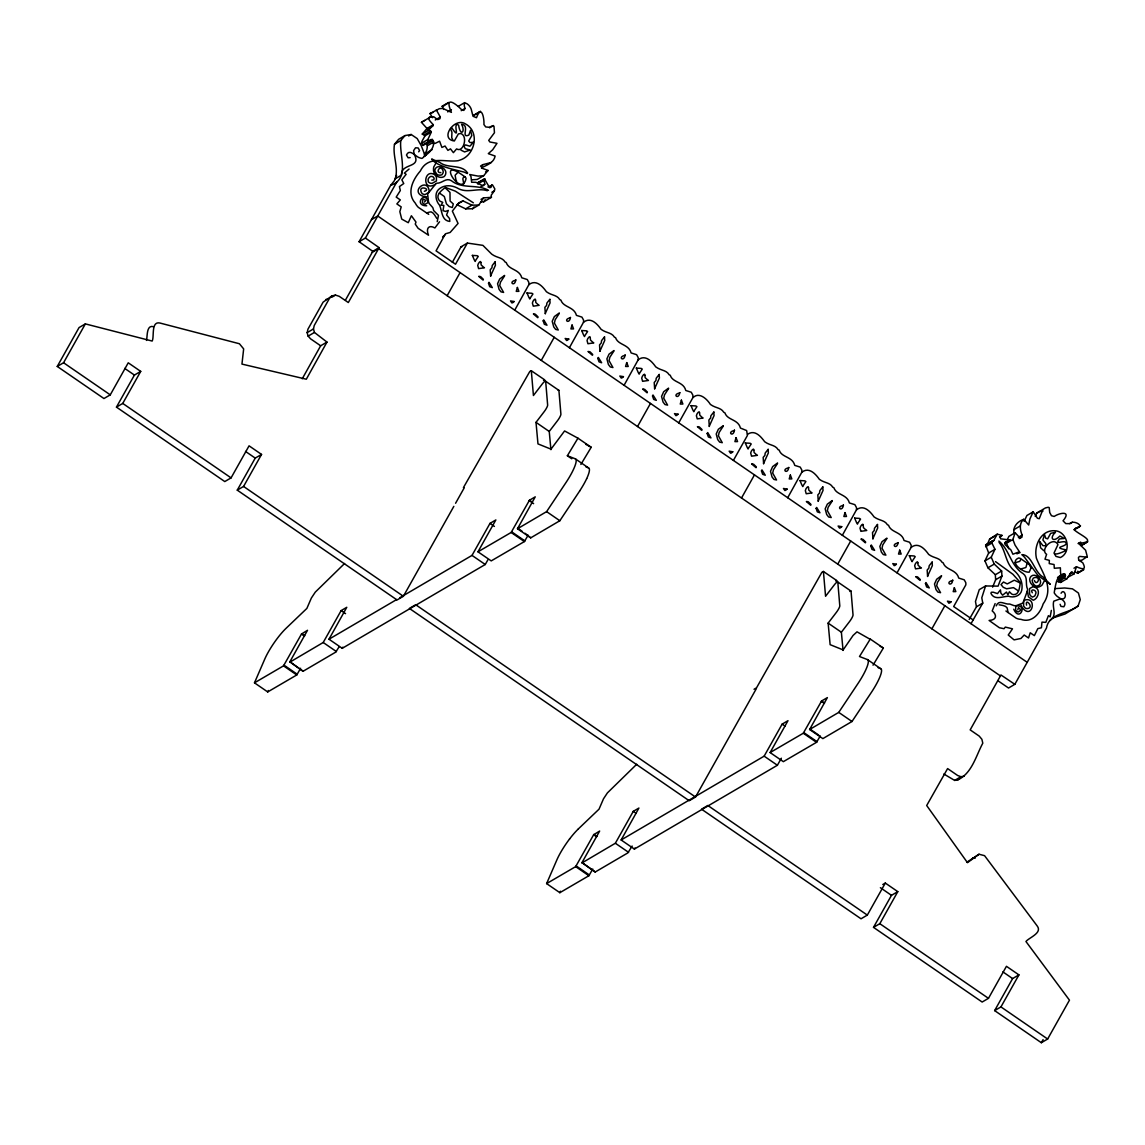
<?xml version="1.0" encoding="UTF-8"?>
<svg xmlns="http://www.w3.org/2000/svg" width="1145" height="1145" viewBox="0 0 1145 1145"><rect width="100%" height="100%" fill="white"/><g stroke="black" fill="none" stroke-linecap="round" stroke-linejoin="round"><path stroke-width="1.5" d="M733.401 460.419L747.399 435.501L746.669 430.563L740.429 428.058C738.267 419.099 727.318 420.387 724.928 412.858A12.667 11.35 59.7 0 0 723.797 412.314C721.379 408.135 716.927 408.135 712.72 405.874A66.639 59.683 59.7 0 1 710.387 404.414C706.78 398.718 698.793 391.347 692.725 397.93L678.742 422.848M481.687 167.671C486.969 165.095 494.025 162.604 495.112 156.049L488.3 153.645L492.693 149.752L496.987 143.311L489.903 141.994L488.729 140.406L494.454 132.748L494.01 126.451L493.338 125.606L489.087 127.267L485.738 126.952L483.92 124.562C484.407 118.622 481.587 103.823 476.492 117.72L473.014 116.26L471.196 109.118C469.321 103.723 461.821 99.415 464.999 108.46L463.825 110.392L461.907 110.02C455.066 102.85 444.088 95.479 451.402 112.367L442.643 108.374L439.308 108.703L429.99 113.584L432.61 117.72M992.629 587.127L995.635 579.742L995.334 574.718L987.92 567.777L984.958 560.893L988.665 553.006L985.63 544.977L993.76 540.54L997.238 534.171L1001.99 535.373L1000.172 537.348L1000.587 538.808L1010.033 539.996L1005.21 543.245M969.2 619.459L976.456 606.778L975.468 601.497L979.261 589.646L985.573 585.954L998.068 586.14L1001.932 576.064L1001.646 571.04L994.232 564.084L991.255 557.2L994.962 549.314L991.913 543.031L991.928 541.299L993.76 540.54M1075.456 572.028L1077.602 573.244L1077.817 571.198M339.221 646.667L335.714 652.135L303.096 671.256L289.857 661.824L307.518 630.294L301.521 633.986L283.516 665.86L254.476 682.835L267.715 691.938L296.77 674.963L300.62 668.265M303.096 671.256L291.331 662.841M632.14 846.04L627.861 852.896L595.228 872.003L582.003 862.586L599.651 831.055L593.654 834.734L575.663 866.622L546.609 883.596L559.862 892.685L588.902 875.725L592.766 869.012M595.228 872.003L582.003 862.586M485.179 199.717L483.705 201.821L480.929 201.863M483.705 201.821L491.405 197.341L491.205 195.194L494.382 190.814L494.826 188.925L492.608 185.089L487.956 186.95M410.168 157.638L408.121 157.781L406.475 155.033C409.323 148.578 414.934 155.605 418.512 157.38A22.886 20.495 59.7 0 0 421.789 158.396L422.133 158.325A34.736 31.115 59.7 0 0 423.421 157.294L425.096 155.72L421.331 145.873L417.209 138.574L411.169 134.495L404.986 135.582L398.675 139.275L394.495 144.213C392.363 155.834 398.846 167.242 395.225 178.777A61.358 54.946 59.7 0 1 394.266 180.853L390.674 185.347L359.086 241.724L372.812 251.356L379.124 247.663L365.398 238.045L359.086 241.724M404.986 135.582L400.807 140.52C398.947 154.976 410.411 178.777 390.674 185.347M1027.108 563.168L1025.906 567.505L1021.741 568.736A21.211 18.993 59.7 0 1 1020.553 568.65L1020.553 568.65M453.019 140.277L451.731 137.743L451.931 132.262L450.529 128.741L451.917 128.04C460.82 140.935 452.948 124.633 457.428 124.49L458.63 125.177C460.133 136.684 465.815 132.376 461.607 124.29C470.523 125.191 460.19 138.645 468.82 135.11L470.595 130.301M146.488 340.423C147.533 336.959 146.174 324.436 153.544 326.697M1079.234 560.535L1080.98 560.263M1080.894 560.878L1087.292 556.57L1085.603 550.215L1078.504 543.303C1098.384 541.971 1080.35 535.445 1074.582 530.106L1075.627 528.088C1084.415 527.001 1077.545 521.819 1072.35 522.234L1069.33 523.637L1065.766 523.594L1063.032 520.803C1071.877 510.355 1059.468 512.803 1054.187 516.452L1051.453 515.708L1049.722 512.531L1049.178 507.578L1048.19 507.278L1045.414 507.922L1036.583 513.318L1035.252 516.51M443.659 109.419L442.313 106.156L448.625 102.463M1051.353 610.399L1050.165 616.883L1048.405 615.667L1045.829 622.365L1041.964 622.121L1041.42 627.761L1037.828 628.619L1034.35 635.618L1030.228 632.784L1028.525 637.994L1024.188 635.017L1020.925 638.481L1014.069 639.883L1008.244 635.003L1012.495 628.82L1005.324 627.102L1004.022 628.705L999.385 627.746L989.108 620.461C996.966 620.032 997.037 614.793 992.2 610.929L995.119 603.587M473.486 142.209L469.894 146.216L465.557 144.9L463.954 146.088L465.256 148.678L470.166 150.095M1007.242 539.925L1008.859 536.39L1015.171 532.697L1020.066 538.107L1021.741 537.091L1022.141 535.058C1020.023 529.978 1018.935 523.265 1023.73 519.315L1028.697 525.011L1029.913 518.928L1033.219 511.801L1037.427 518.256L1039.245 518.714L1042.895 509.639M1009.003 541.027L1005.496 542.014L1004.952 544.519L1010.949 549.972L1012.91 554.223L1017.905 552.305L1020.038 552.692L1015.043 545.106L1012.881 539.495L1015.171 532.697M452.332 262.348L461.077 246.762L467.389 243.069L482.904 245.359L491.72 254.147A66.639 59.683 59.7 0 0 494.053 255.607C498.261 257.868 502.712 257.868 505.131 262.048A12.667 11.35 59.7 0 1 506.262 262.591C508.695 270.063 519.529 268.989 521.776 277.791L527.272 279.537L528.804 282.328A6.927 6.197 59.7 0 1 528.847 284.69L514.749 310.152M528.847 284.69C535.903 279.079 542.487 286.15 546.394 291.717A66.639 59.683 59.7 0 0 548.713 293.177C552.92 295.439 557.386 295.439 559.805 299.618A12.667 11.35 59.7 0 1 560.921 300.162C563.354 307.619 574.189 306.545 576.436 315.362L581.932 317.108L583.463 319.899A6.927 6.197 59.7 0 1 583.506 322.246L569.408 347.722M583.506 322.246C590.562 316.635 597.146 323.706 601.053 329.288A66.639 59.683 59.7 0 0 603.386 330.748C607.594 333.009 612.045 333.009 614.464 337.188A12.667 11.35 59.7 0 1 615.595 337.732C618.028 345.189 628.863 344.115 631.095 352.932L636.606 354.678L638.137 357.455A6.927 6.197 59.7 0 1 638.18 359.816L624.082 385.292M747.571 434.327C754.698 429.289 760.767 436.374 764.674 441.727A66.639 59.683 59.7 0 0 767.007 443.187C771.215 445.448 775.666 445.448 778.099 449.627A12.667 11.35 59.7 0 1 779.215 450.171C781.62 457.699 792.555 456.411 794.73 465.371L800.226 467.117L801.758 469.908A6.927 6.197 59.7 0 1 801.801 472.255L787.703 497.731M801.801 472.255C808.857 466.645 815.44 473.715 819.348 479.297A66.639 59.683 59.7 0 0 821.666 480.757C825.874 483.004 830.34 483.004 832.759 487.197A12.667 11.35 59.7 0 1 833.889 487.727C836.308 495.198 847.143 494.125 849.39 502.941L854.886 504.673L856.417 507.464A6.927 6.197 59.7 0 1 856.46 509.826L842.362 535.288M856.46 509.826C863.53 504.215 870.1 511.285 874.007 516.853A66.639 59.683 59.7 0 0 876.34 518.313C880.548 520.574 884.999 520.574 887.418 524.753A12.667 11.35 59.7 0 1 888.549 525.297C890.982 532.769 901.816 531.695 904.049 540.497L909.559 542.243L911.091 545.034A6.927 6.197 59.7 0 1 911.134 547.396L897.036 572.858M423.693 156.407C429.547 153.444 436.546 145.601 432.18 139.404L423.192 145.372L421.517 143.268L421.918 141.407L425.024 135.768L431.336 132.076L430.677 131.131L428.573 130.373L422.262 134.065L425.024 135.768M429.489 141.679L427.815 139.575L431.336 132.076M331.935 295.911L329.402 298.473L314.245 325.481L313.472 328.958L314.446 332.436L326.969 342.083L320.657 345.776L310.581 338.834L308.134 336.129L307.161 332.637L307.948 329.173L323.105 302.151L331.935 295.911L335.499 295.095L339.249 296.326L348.309 302.538L379.124 247.663M1020.696 559.204L1020.524 559.934A3.721 3.335 59.7 0 1 1019.494 561.451L1015.028 562.753M1044.283 580.987L1042.222 584.823A8.029 7.185 59.7 0 1 1040.562 586.183C1035.939 589.403 1029.613 584.465 1029.698 579.456A6.054 5.424 59.7 0 1 1031.187 576.236C1035.409 572.5 1042.551 579.642 1040.089 584.107A6.999 6.269 59.7 0 1 1038.114 585.825L1035.91 586.111L1034.45 585.066A8.23 7.371 59.7 0 1 1032.604 582.333L1032.146 580.4L1033.219 578.282A4.795 4.294 59.7 0 1 1035.552 577.452C1041.635 577.338 1036.411 586.583 1034.379 580.486M436.302 109.891L440.31 117.048L439.923 118.751L437.676 119.581L433.726 116.776C424.738 116.203 429.747 120.84 433.311 124.748L428.573 130.373M422.262 134.065L426.999 128.44L421.432 122.329L424.638 120.454M484.435 178.82L478.123 182.499L477.751 183.987L484.063 180.295L484.435 178.82L489.588 187.651L490.947 187.422L491.749 184.746M1060.113 604.274L1060.9 606.378L1063.848 606.778C1067.913 601.211 1059.798 598.735 1056.606 595.887A22.886 20.495 59.7 0 1 1054.345 593.096L1054.244 592.709A34.736 31.115 59.7 0 1 1054.502 590.977C1055.747 584.465 1056.849 573.158 1065.108 574.346L1064.464 578.025L1058.152 581.717L1060.613 582.447L1066.911 578.755L1071.434 571.956L1074.024 573.931L1067.984 577.166M985.573 585.954L981.78 597.804L982.768 603.1L971.003 623.696M1014.155 533.584C1012.395 526.829 1017.719 521.318 1023.73 519.315M710.515 418.197L708.869 420.043L709.313 426.498M999.07 542.386C1005.782 550.373 1005.339 562.309 1013.21 569.795C1019.408 574.761 1023.415 582.218 1021.683 590.348C1020.596 595.858 1013.54 598.205 1008.688 596.244C1002.619 596.244 994.504 600.81 990.883 593.267L991.341 592.266L993.23 592.208L997.524 593.597L1000.458 589.861L1000.844 593.01L1002.605 595.2L1006.455 592.051L1007.929 594.742L1009.418 591.779L1011.636 593.983A5.897 5.281 59.7 0 0 1013.554 594.627C1019.279 594.77 1019.322 587.6 1020.252 583.492A15.028 13.468 59.7 0 0 1020.252 582.447L1012.924 574.289L995.492 561.608M997.767 680.617L1008.53 688.016L1014.828 684.324L1046.501 628.004C1048.748 613.119 1068.6 613.777 1078.118 605.977L1080.265 599.636L1078.418 593.024L1072.436 588.831L1064.693 587.986L1055.046 588.616M396.599 175.314L395.225 178.777L401.523 175.085C400.836 162.69 421.532 168.616 414.461 154.761M1065.594 575.677L1059.282 579.356L1058.152 581.717M490.661 276.231L490.217 269.791L491.849 267.93A7.729 6.927 59.7 0 0 492.064 266.942L492.107 266.341A2.404 2.147 59.7 0 1 492.436 265.239L495.27 261.632M545.321 313.802L544.877 307.347L546.523 305.5A7.729 6.927 59.7 0 0 546.723 304.513L546.766 303.912A2.404 2.147 59.7 0 1 547.095 302.795L549.943 299.203M579.642 491.033L559.848 520.732L530.722 537.849L517.483 528.761L535.245 496.844L529.462 500.236L511.142 532.468L477.966 551.804L491.219 560.893L524.396 541.556L528.146 535.187M599.98 351.372L599.536 344.917L601.182 343.056A7.729 6.927 59.7 0 0 601.383 342.069L601.426 341.482A2.404 2.147 59.7 0 1 601.755 340.366L604.603 336.759M530.722 537.849L525.04 533.269M654.654 388.928L654.21 382.487L655.842 380.627A7.729 6.927 59.7 0 0 656.056 379.639L656.099 379.038A2.404 2.147 59.7 0 1 656.428 377.936L659.277 374.329M710.515 418.197A7.729 6.927 59.7 0 0 710.716 417.209L710.759 416.608A2.404 2.147 59.7 0 1 711.088 415.492L713.936 411.899M763.615 463.811L763.171 457.356L764.803 455.51A7.729 6.927 59.7 0 0 765.017 454.508L765.06 453.921A2.404 2.147 59.7 0 1 765.39 452.805L768.223 449.212M818.274 501.367L817.831 494.926L819.476 493.066A7.729 6.927 59.7 0 0 819.677 492.078L819.72 491.491A2.404 2.147 59.7 0 1 820.049 490.375L822.897 486.768M872.948 538.937L872.504 532.497L874.136 530.636A7.729 6.927 59.7 0 0 874.351 529.648L874.379 529.047A2.404 2.147 59.7 0 1 874.708 527.931L877.557 524.338M754.04 689.261L756.559 687.773L821.766 572.514A25.891 5.339 -55.5 0 1 822.425 571.87L823.412 571.427L825.559 596.273L834.29 584.895A5.725 1.174 -55.5 0 1 837.811 582.132L839.8 605.92A6.154 1.274 -55.5 0 1 836.308 612.461L828.136 623.123L830.125 644.664L843.149 649.916L853.082 635.446L857.018 631.84L870.128 639.282L859.494 656.514L867.423 659.563L880.677 668.666A26.721 5.51 -55.5 0 1 881.564 670.97A26.907 5.539 -55.5 0 1 878.787 679.472A26.707 5.496 -55.5 0 1 871.774 691.795L851.994 721.493L822.869 738.611L809.615 729.508L827.377 697.606L821.595 700.983L803.289 733.229L770.113 752.566L783.352 761.654L816.528 742.318L820.278 735.949M927.607 576.507L927.164 570.053L928.795 568.206A7.729 6.927 59.7 0 0 929.01 567.204L929.053 566.618A2.404 2.147 59.7 0 1 929.382 565.501L932.23 561.909M432.18 139.404L425.883 143.096C428.645 145.773 426.813 151.956 424.337 154.332M987.448 544.233L989.595 539.138L997.238 534.171M1024.131 521.39L1026.908 515.493L1033.219 511.801M254.476 682.835L264.982 658.59A26.707 5.496 -55.5 0 1 269.132 650.618A26.907 5.539 -55.5 0 1 277.433 638.223A26.721 5.51 -55.5 0 1 286.064 628.319L306.874 608.41L311.368 598.033L315.29 592.122L344.588 563.497M267.715 691.938L268.345 690.478M546.609 883.596L557.114 859.337A26.707 5.496 -55.5 0 1 561.279 851.365A26.907 5.539 -55.5 0 1 569.58 838.97M559.862 892.685L560.492 891.225M423.192 145.372L424.595 143.211M996.236 605.862C998.812 599.193 1004.537 604.403 1008.96 604.059A2.19 1.961 59.7 0 1 1010.119 604.174L1014.198 605.676A15.944 14.284 59.7 0 0 1016.259 605.633L1022.929 603.072L1027.308 591.106A6.469 5.797 59.7 0 0 1027.566 589.16C1024.975 584.05 1028.41 577.495 1023.086 573.588C1010.777 566.074 1009.561 549.815 998.884 541.055M302.251 378.766L320.657 345.776M487.827 559.934L485.251 564.499L342.24 648.313L328.987 639.211L346.778 607.294L341.124 610.6L323.205 642.502L289.857 662.153M342.24 648.313L342.856 647.183M781.362 758.219L777.398 765.261L634.373 849.075L621.134 839.972L638.924 808.041L633.271 811.361L615.352 843.25L581.989 862.915M634.373 849.075L634.988 847.944M1074.024 573.931L1076.486 566.746C1082.054 569.194 1086.977 570.668 1082.769 562.782L1078.733 560.12L1078.418 557.529L1079.62 556.384L1087.192 557.186M365.398 238.045L396.971 181.654M453.835 506.362L403.383 596.273L397.072 599.966L237.258 490.146L243.57 486.453L261.547 454.422L249.066 445.834L231.075 477.88L224.778 481.558L116.446 407.119L122.744 403.426L140.72 371.395L128.24 362.808L110.264 394.853L103.952 398.532L57.25 366.443L79.062 327.57L85.36 323.892L152.156 341.053C154.46 337.102 150.839 321.072 159.842 323.005L239.405 343.743L243.656 348.896L241.953 364.096L306.316 379.21L326.969 342.083M57.25 366.443L63.562 362.75L85.36 323.892M116.446 407.119L134.423 375.073L140.72 371.395M237.258 490.146L255.235 458.1L261.547 454.422M372.812 251.356L345.489 300.047M467.389 243.069L455.524 264.223L436.059 250.855L445.419 233.823L450.142 232.464L458.057 223.447L452.361 211.124L458.816 202.822L463.009 200.89L471.926 205.17L478.825 205.055L483.562 197.885L491.405 197.341M447.137 295.696L460.09 272.596M455.581 503.256L464.269 487.756M541.284 360.389L554.237 337.288M637.522 426.527L650.475 403.426M741.516 497.989L754.469 474.889M695.516 797.034L415.692 604.732L409.38 608.424L689.204 800.727L695.516 797.034L756.416 688.517M837.754 564.127L850.706 541.027M931.887 628.82L944.854 605.719M867.323 915.098L707.825 805.493L701.527 809.186L861.026 918.791L867.323 915.098L885.314 883.067L897.794 891.64L879.818 923.686L873.506 927.364L982.152 1002.032L988.464 998.34L1006.441 966.308L1018.921 974.882L1000.945 1006.913L994.633 1010.606L1041.349 1042.709L1047.646 1039.016L1069.459 1000.157L1025.949 941.505C1028.883 937.683 1042.78 932.975 1037.141 925.89L984.571 855.673L979.018 854.242L966.738 862.285M873.506 927.364L891.483 895.333L897.794 891.64M994.633 1010.606L1012.609 978.574L1018.921 974.882M1041.349 1042.709L1043.095 1039.603M477.966 551.804L495.857 519.93L490.003 523.38L472.012 555.397L399.734 597.762M770.113 752.566L787.989 720.677L782.135 724.141L764.144 756.158L621.134 839.972M437.204 221.701L438.478 215.417L433.669 210.565L433.025 208.29A2.19 1.961 59.7 0 0 432.409 207.173L429.389 203.796A15.944 14.284 59.7 0 1 428.502 201.749L427.629 193.992L435.386 184.331A6.469 5.797 59.7 0 1 436.832 183.214C442.185 183.458 446.035 177.217 451.431 180.753C462.265 189.397 477.136 183.801 488.514 190.328M491.277 162.49L483.061 164.608L481.601 165.91L481.515 168.029L488.071 170.476L483.576 175.772L477.265 179.45L471.769 179.794M517.483 528.761L546.609 511.629L566.389 481.945A26.721 5.51 -55.5 0 0 573.43 469.55A26.907 5.539 -55.5 0 0 576.178 461.12A26.721 5.51 -55.5 0 0 575.291 458.816L567.362 455.753L577.953 438.192L564.585 430.949L551.003 449.155L537.978 443.902L536.003 422.362L544.161 411.699A6.154 1.274 -55.5 0 0 547.653 405.173L545.678 381.371A5.725 1.174 -55.5 0 0 542.143 384.133L533.427 395.512L531.309 370.737L530.292 371.123A25.891 5.339 -55.5 0 0 529.634 371.767L463.424 487.613M809.615 729.508L838.741 712.39L858.535 682.692A26.721 5.51 -55.5 0 0 865.577 670.312A26.907 5.539 -55.5 0 0 868.325 661.867A26.721 5.51 -55.5 0 0 867.423 659.577M580.887 464.426L591.206 447.28L577.953 438.192M873.034 665.188L883.339 648.041L870.1 638.939M504.544 275.931L500.494 282.171L499.721 285.52L503.6 292.419L500.995 291.846L499.077 289.356L497.56 283.717L499.707 279.008L504.587 275.43M559.218 313.501L555.168 319.741L554.395 323.09L558.259 329.989L555.668 329.416L553.736 326.912L552.219 321.287L554.366 316.578L559.261 313M613.877 351.071L609.827 357.297L609.054 360.661L612.933 367.545L610.328 366.972L608.396 364.482L606.893 358.843L609.04 354.148L613.92 350.556M668.551 388.627L664.501 394.868L663.728 398.231L667.592 405.115L664.987 404.543L663.069 402.052L661.552 396.413L663.699 391.704L668.58 388.126M723.211 426.198L719.16 432.438L718.387 435.787L722.266 442.686L719.661 442.113L717.729 439.608L716.212 433.984L718.359 429.275L723.254 425.697M777.498 463.51L773.447 469.736L772.689 473.1L776.553 479.984L773.948 479.426L772.031 476.921L770.513 471.296L772.66 466.587L777.541 462.995M832.172 501.081L828.121 507.307L827.348 510.67L831.213 517.554L828.622 516.982L826.69 514.491L825.173 508.852L827.32 504.158L832.215 500.565M886.831 538.637L882.781 544.877L882.008 548.226L885.886 555.125L883.282 554.552L881.349 552.062L879.847 546.423L881.993 541.714L886.874 538.136M941.505 576.207L937.454 582.447L936.682 585.796L940.546 592.681L937.941 592.122L936.023 589.618L934.506 583.993L936.653 579.284L941.534 575.692M1050.151 584.265L1037.943 575.391L1024.503 557.214A85.646 76.701 59.7 0 0 1021.87 554.624C1032.246 554.695 1034.135 572.357 1043.138 577.023A334.712 299.761 59.7 0 0 1049.493 583.535L1050.165 584.208M1049.808 620.576C1057.865 615.352 1051.797 608.095 1053.729 601.197L1060.528 598.735M550.917 449.684L549.242 431.465L557.415 420.802A6.154 1.274 -55.5 0 0 560.907 414.261L558.917 390.459A5.725 1.174 -55.5 0 0 558.145 390.416M843.063 650.446L841.375 632.226L849.547 621.563A6.154 1.274 -55.5 0 0 853.039 615.022L851.05 591.221A5.725 1.174 -55.5 0 0 849.833 591.478M439.537 221.786L434.885 227.955C428.874 224.391 425.611 228.313 428.531 235.226L418.082 228.27L415.249 224.091L415.978 222.101L411.384 215.747L408.278 222.702L401.738 219.096L399.834 211.668L401.194 206.901L396.857 203.924L400.321 199.917L396.199 197.097L400.335 190.528L399.419 186.592L403.756 183.543L401.852 179.822L406.131 174.298L404.371 173.081L409.08 169.045M484.063 180.295L484.807 184.202L483.018 185.848L475.948 182.327L471.64 182.255L470.967 176.459L469.722 174.512L478.08 176.101L483.576 175.772M458.401 106.285L464.698 102.592M456.712 204.583L465.629 208.862L472.513 208.748L474.016 206.973M444.804 235.069L442.6 236.915M436.045 163.005L433.855 166.755A8.029 7.185 59.7 0 0 433.497 169.016C432.781 174.269 438.993 179.178 443.759 176.802A6.054 5.424 59.7 0 0 445.706 173.897C447.266 168.73 438.263 163.907 435.386 168.558A6.999 6.269 59.7 0 0 434.871 171.278L437.104 174.57A8.23 7.371 59.7 0 0 440.138 175.199L441.913 174.799L443.144 172.78A4.795 4.294 59.7 0 0 442.786 170.104C440.338 164.164 434.799 173.21 440.839 172.609M425.096 155.72L426.212 154.933M490.604 275.959L495.413 265.311L495.141 261.976M545.278 313.53L550.072 302.867L549.815 299.546M599.937 351.1L604.732 340.437L604.474 337.102M654.611 388.656L659.405 378.007L659.148 374.673M709.27 426.226L714.065 415.563L713.807 412.243M763.558 463.539L768.367 452.876L768.095 449.556M818.231 501.095L823.026 490.446L822.768 487.112M872.891 538.665L877.685 528.017L877.428 524.682M927.564 576.236L932.359 565.573L932.102 562.252M636.734 764.245L607.422 792.884L603.515 798.781L599.021 809.171L578.196 829.066M464.154 176.745L463.639 177.232A3.721 3.335 59.7 0 0 462.852 178.935L463.782 183.944M943.838 774.006L954.658 780.418L957.907 779.831L960.383 777.527M957.907 779.831C971.976 773.276 976.055 755.7 982.796 743.177L981.88 739.284L979.218 736.106L970.173 729.88L1000.959 674.977L1014.828 684.324M1060.613 582.447L1061.93 581.231M1044.526 534.629L1042.88 539.968L1045.872 543.689L1045.614 545.807L1042.938 545.65L1039.617 541.413M1087.75 541.671L1081.152 545.607L1087.449 541.914M429.99 113.584L432.996 112.382M543.531 380.212L544.519 379.754L544.662 381.228M835.678 580.973L836.666 580.515L836.809 581.989M979.018 854.242L967.468 862.672L926.691 805.522L947.602 768.581L957.678 775.509L960.97 776.725L964.219 776.138M1055.461 532.225C1048.992 538.293 1053.085 542.973 1059.884 536.06L1064.32 538.465L1059.44 538.909C1054.631 545.063 1061.343 541.041 1064.922 541.814L1066.009 542.701C1068.185 546.823 1051.182 546.909 1065.566 549.743L1065.895 550.444C1063.419 551.675 1058.653 554.123 1055.175 554.065M1036.583 513.318L1039.102 511.6L1042.866 511.257M458.1 172.151L455.109 175.257L455.968 179.937A21.211 18.993 59.7 0 0 456.569 181.082L456.612 181.182M638.18 359.816C645.236 354.206 651.82 361.276 655.713 366.844A66.639 59.683 59.7 0 0 658.046 368.304C662.254 370.565 666.705 370.565 669.138 374.744A12.667 11.35 59.7 0 1 670.254 375.288C672.659 382.816 683.594 381.543 685.769 390.488L691.265 392.234L692.797 395.025A6.927 6.197 59.7 0 1 692.839 397.387M911.134 547.396C918.19 541.785 924.774 548.841 928.667 554.423A66.639 59.683 59.7 0 0 931 555.883C935.207 558.145 939.673 558.145 942.092 562.324A12.667 11.35 59.7 0 1 943.208 562.868C945.641 570.324 956.476 569.251 958.723 578.068L964.219 579.814L965.75 582.605A6.927 6.197 59.7 0 1 965.793 584.952L953.671 606.549L973.121 619.917M328.987 639.211L396.657 599.565M442.242 106.557L448.554 102.864M421.432 122.329L430.949 116.761M447.638 111.881L451.416 109.677M435.272 119.996L440.31 117.048M394.495 144.213L400.807 140.52M408.636 135.969L411.169 134.495M426.999 128.44L433.311 124.748M426.699 129.643L433.01 125.95M461.22 110.679L464.999 108.46M424.38 134.824L430.677 131.131M421.517 143.268L427.815 139.575M428.387 140.992L430.906 139.518M480.514 111.265L473.815 115.273L480.127 111.595M426.928 144.084L433.225 140.391M427.615 145.601L433.912 141.908M425.711 153.387L432.023 149.709M489.559 127.825L493.338 125.606M371.409 219.668L377.707 215.99L1027.237 662.34M480.542 166.097L483.061 164.608M485.552 171.95L488.071 170.476M485.294 179.178L478.123 182.499M481.029 186.42L484.807 184.202M372.297 252.286L378.594 248.594L1000.429 675.922M457.971 203.839L463.009 200.89M491.863 192.288L494.382 190.814M481.043 199.359L483.562 197.885M465.629 208.862L471.926 205.17M472.513 208.748L478.825 205.055M331.721 297.299L335.499 295.095M307.161 332.637L313.472 328.958M308.134 336.129L314.446 332.436M989.595 539.138L995.907 535.459M985.63 544.977L992.958 540.64M999.471 536.848L1001.99 535.373M1013.912 529.663L1020.209 525.984M985.602 546.723L991.913 543.031M1004.981 542.959L1010.033 539.996M988.665 553.006L994.962 549.314M1012.881 539.495L1006.569 543.188L1008.731 548.798M1018.349 537.277L1022.141 535.058M1019.207 538.565L1021.741 537.091M984.958 560.893L991.255 557.2M987.92 567.777L994.232 564.084M1016.932 553.865L1019.465 552.391M1069.831 523.709L1072.35 522.234M995.334 574.718L1001.646 571.04M1074.21 529.462L1080.508 525.784M1074.096 529.792L1080.393 526.113M995.635 579.742L1001.932 576.064M1078.146 543.574L1080.665 542.086M976.456 606.778L982.768 603.1M1063.848 573.76L1057.551 577.438L1059.282 579.356M1073.967 568.221L1076.486 566.746M1058.81 578.039L1065.108 574.346M1069.96 573.659L1072.479 572.171M1077.788 572.915L1082.841 569.967M1077.602 573.244L1083.9 569.552M1078.118 605.977L1065.065 613.992L1052.269 618.171M954.658 780.418L960.97 776.725M882.781 884.541L885.314 883.067M469.751 150.195L464.584 151.927L460.905 150.109M435.443 184.259C421.718 192.689 423.636 167.728 434.785 174.77A10.749 9.632 59.7 0 1 436.431 177.046L436.431 180.982L432.166 183.3A6.026 5.396 59.7 0 1 429.933 183.043L428.23 181.883L428.115 179.321A6.111 5.467 59.7 0 1 429.232 177.504C430.906 174.899 435.372 177.031 433.855 179.894L431.822 180.151M473.2 142.323L470.037 142.595L468.691 141.007L471.812 135.539L470.566 130.644M325.638 299.604L328.014 299.045M426.555 212.87L428.173 212.526A26.421 23.659 59.7 0 0 429.031 212.168C432.653 210.279 435.214 216.119 436.789 218.437M418.684 151.813L419.585 150.596L418.211 147.977L415.535 147.777L413.603 150.639L414.232 154.518M424.451 202.05L425.94 200.418L423.507 199.259A1.775 1.589 59.7 0 0 422.748 199.817L422.476 202.307A3.521 3.149 59.7 0 0 423.149 203.509L425.038 204.354L427.715 202.808A2.347 2.104 59.7 0 0 428.23 202.021C424.867 189.698 413.202 205.814 426.713 205.799M442.313 106.156L443.73 105.984M972.72 857.934L975.34 858.049M426.67 196.783L426.427 196.783A14.756 13.225 59.7 0 1 423.636 196.425C409.252 192.031 427.5 176.33 429.289 191.458A3.235 2.905 59.7 0 1 428.559 192.56L424.952 194.65L422.591 193.934A4.637 4.151 59.7 0 1 421.331 192.346C417.81 184.488 431.937 189.211 424.337 191.287M461.077 246.762L461.965 246.805M1060.828 598.864C1068.757 600.395 1064.478 587.199 1061.057 593.253M999.055 604.832C1001.947 605.247 1007.743 605.719 1007.571 609.741A26.421 23.659 59.7 0 0 1007.672 610.757L1008.101 612.503M1066.911 578.755L1064.464 578.025M479.154 276.389L479.411 276.417A12.352 11.049 59.7 0 1 480.7 276.704L483.333 279.308A1.961 1.746 59.7 0 1 483.09 280.11L478.724 276.389M533.813 313.945L534.071 313.988A12.352 11.049 59.7 0 1 535.373 314.274L538.007 316.864A1.961 1.746 59.7 0 1 537.764 317.68L533.384 313.959M588.487 351.515L588.73 351.558A12.352 11.049 59.7 0 1 590.033 351.844L592.666 354.435A1.961 1.746 59.7 0 1 592.423 355.251L588.058 351.515M643.146 389.085L643.404 389.114A12.352 11.049 59.7 0 1 644.707 389.4L647.326 392.005A1.961 1.746 59.7 0 1 647.082 392.807L642.717 389.085M697.82 426.656L698.064 426.684A12.352 11.049 59.7 0 1 699.366 426.97L702 429.561A1.961 1.746 59.7 0 1 701.756 430.377L697.391 426.656M752.108 463.954L752.365 463.997A12.352 11.049 59.7 0 1 753.653 464.283L756.287 466.874A1.961 1.746 59.7 0 1 756.043 467.69L751.678 463.968M806.781 501.524L807.025 501.567A12.352 11.049 59.7 0 1 808.327 501.839L810.961 504.444A1.961 1.746 59.7 0 1 810.717 505.26L806.352 501.524M861.441 539.095L861.698 539.123A12.352 11.049 59.7 0 1 862.986 539.409L865.62 542.014A1.961 1.746 59.7 0 1 865.377 542.816L861.011 539.095M916.1 576.651L916.358 576.694A12.352 11.049 59.7 0 1 917.66 576.98L920.279 579.57A1.961 1.746 59.7 0 1 920.036 580.386L915.671 576.665M1055.189 532.396L1050.681 533.341L1047.632 538.851L1045.757 538.222L1044.555 534.958M1061.515 574.833L1061.029 574.633A12.91 11.564 59.7 0 1 1060.528 572.6L1060.384 567.82L1054.302 568.264L1054.058 564.528L1049.249 563.612L1049.35 560.392L1044.984 559.189L1046.602 554.323C1039.503 549.729 1053.228 535.688 1057.951 544.619L1054.001 553.064L1055.991 556.398L1060.313 557.558C1072.035 552.334 1067.784 531.266 1054.846 530.75C1041.807 529.82 1034.608 543.961 1035.967 555.439A78.475 70.274 59.7 0 0 1036.382 558.13C1042.064 572.858 1054.602 587.657 1043.167 603.902C1040.132 613.606 1031.802 623.352 1020.954 619.359A14.312 12.824 59.7 0 1 1016.216 618.214L1005.925 611.015M1043.71 550.616L1040.605 547.768L1039.717 541.871M487.369 190.743C478.152 187.651 468.105 193.319 458.887 188.868C452.49 185.075 444.389 184.13 438.478 189.569C434.327 193.691 435.873 201.048 439.465 205.084C442.299 210.866 441.397 220.599 449.785 221.429L449.599 218.638L446.564 214.988L448.296 210.408L445.562 211.424L443.015 210.651L443.859 205.442L441.025 205.17L442.757 202.379L439.995 201.162A5.897 5.281 59.7 0 1 438.621 199.531C435.844 194.722 441.412 190.614 444.675 187.966A15.028 13.468 59.7 0 1 445.534 187.494L455.381 191.158L473.372 202.822M585.954 466.917L588.53 467.904A26.721 5.51 -55.5 0 1 589.432 470.209A26.907 5.539 -55.5 0 1 586.655 478.71M878.1 667.664L880.677 668.666M428.731 214.373L418.34 207.345A14.312 12.824 59.7 0 1 415.32 203.166C406.403 193.305 412.572 179.794 420.301 171.063C428.273 155.033 444.847 162.518 458.057 160.715A78.475 70.274 59.7 0 0 460.433 159.928C475.132 154.976 480.113 131.732 465.514 123.932C454.579 116.661 439.079 139.075 454.35 140.978L458.386 133.879L460.848 133.507C468.377 136.241 463.238 153.187 456.612 148.893L453.391 152.657L450.472 148.85L447.924 150.381L445.047 146.016L441.913 147.419L439.58 141.193L435.63 143.168A12.91 11.564 59.7 0 1 433.769 143.597L433.382 143.197M1019.565 582.69L1014.313 580.186L1007.256 583.921L1003.492 582.018L1001.016 584.594L1003.22 587.285L1006.598 588.788L1013.468 587.643L1017.275 590.147A7.442 6.67 59.7 0 0 1018.263 590.863L1018.435 590.963M585.739 444.289L591.206 447.28M880.133 646.267L883.339 648.041M465.013 176.86L464.398 176.43A46.902 42.007 59.7 0 1 463.482 175.786C434.799 154.933 461.893 199.717 466.072 178.348A5.238 4.694 59.7 0 0 465.171 176.988L465.171 176.988M531.309 370.737L544.519 379.754M823.441 571.498L836.666 580.515M545.521 381.17L558.774 390.273M837.668 581.932L850.907 591.02M536.003 422.362L549.242 431.465M828.136 623.123L841.375 632.226M575.291 458.816L588.53 467.904M567.362 455.753L571.77 458.787M546.609 511.629L559.848 520.732M838.741 712.39L851.994 721.493M529.462 500.236L532.411 502.254M821.595 700.983L824.543 703.016M529.205 500.623L533.613 503.657M821.337 701.384L824.285 703.402M517.683 528.217L522.091 531.251M809.816 728.979L818.646 735.047M511.672 531.838L524.911 540.927M803.804 732.6L817.058 741.688M511.142 532.468L524.396 541.556M803.289 733.229L816.528 742.318M490.003 523.38L494.411 526.414M782.135 724.141L785.084 726.159M472.012 555.397L485.251 564.499M764.144 756.158L777.398 765.261M124.705 368.404L134.423 375.073M245.531 451.431L255.235 458.1M880.39 887.704L891.483 895.333M1002.905 971.89L1012.609 978.574M63.562 362.75L110.264 394.853M122.744 403.426L231.075 477.88M243.57 486.453L403.383 596.273M879.818 923.686L988.464 998.34M1000.945 1006.913L1047.646 1039.016M341.124 610.6L345.547 613.634M633.271 811.361L636.205 813.379M323.205 642.502L336.458 651.591M615.352 843.25L628.591 852.352M301.736 633.686L304.684 635.704M593.883 834.447L596.831 836.465M301.521 633.986L304.455 636.005M593.654 834.734L596.602 836.766M284.003 665.159L297.256 674.262M576.15 865.921L589.389 875.009M283.516 665.86L296.77 674.963M575.663 866.622L588.902 875.725M439.422 193.076L439.594 193.204A7.442 6.67 59.7 0 0 440.596 193.863L444.317 196.525L446.435 203.839L449.155 206.529L452.318 207.517L453.291 203.939L450.085 201.033L449.985 192.389L445.634 188.281M1026.578 605.147C1024.66 596.96 1035.209 608.167 1027.036 608.596A4.637 4.151 59.7 0 1 1025.204 608.038L1023.573 606.02L1023.673 601.511A3.235 2.905 59.7 0 1 1024.231 600.295C1037.413 595.529 1032.633 620.204 1022.714 608.109A14.756 13.225 59.7 0 1 1021.183 605.505L1021.082 605.261M1032.275 592.766C1029.355 587.771 1038.028 590.047 1035.567 594.169A6.111 5.467 59.7 0 1 1034.579 596.087L1032.461 597.103L1030.772 595.93A6.026 5.396 59.7 0 1 1029.57 593.84L1029.555 588.587L1032.747 586.827A10.749 9.632 59.7 0 1 1035.323 587.457C1040.919 589.847 1038.071 598.735 1033.248 600.252L1028.468 596.874L1027.337 591.006M1013.754 609.212C1019.494 622.451 1027.895 604.073 1016.145 606.034A2.347 2.104 59.7 0 0 1015.744 606.893L1015.672 610.242L1017.204 611.731A3.521 3.149 59.7 0 0 1018.463 611.874L1020.367 610.5A1.775 1.589 59.7 0 0 1020.481 609.498L1018.463 607.594L1017.805 609.798M1080.952 543.889L1081.438 545.364M569.523 839.056A26.707 5.496 -55.5 0 1 578.139 829.152M586.684 478.653A26.721 5.51 -55.5 0 1 579.656 490.976M488.529 283.287L489.688 286.708L492.321 287.638L489.001 282.285L488.529 283.287M543.188 320.858L544.347 324.278L546.981 325.209L543.675 319.856L543.188 320.858M597.847 358.428L599.021 361.849L601.64 362.765L598.334 357.426L597.847 358.428M652.521 395.984L653.681 399.405L656.314 400.335L652.993 394.982L652.521 395.984M707.181 433.554L708.354 436.975L710.973 437.905L707.667 432.552L707.181 433.554M761.482 470.867L762.642 474.288L765.275 475.218L761.955 469.865L761.482 470.867M816.142 508.423L817.315 511.858L819.934 512.774L816.628 507.435L816.142 508.423M870.801 545.993L871.975 549.414L874.608 550.344L871.288 544.991L870.801 545.993M925.475 583.564L926.634 586.984L929.268 587.915L925.962 582.562L925.475 583.564M480.886 262.463L481.172 264.982L483.419 267.043A27.151 24.317 59.7 0 0 484.45 267.773L478.596 268.617A17.132 15.343 59.7 0 1 478.152 266.957C476.234 265.196 481.072 259.228 480.886 262.463M535.545 300.033L535.831 302.538L538.078 304.613A27.151 24.317 59.7 0 0 539.123 305.329L533.269 306.187A17.132 15.343 59.7 0 1 532.811 304.527C530.894 302.752 535.745 296.798 535.545 300.033M590.219 337.603L590.505 340.108L592.752 342.169A27.151 24.317 59.7 0 0 593.783 342.899L587.929 343.743A17.132 15.343 59.7 0 1 587.485 342.097C585.567 340.323 590.405 334.369 590.219 337.603M644.878 375.159L645.165 377.678L647.412 379.739A27.151 24.317 59.7 0 0 648.442 380.469L642.603 381.314A17.132 15.343 59.7 0 1 642.145 379.653C640.227 377.893 645.064 371.925 644.878 375.159M699.538 412.73L699.838 415.234L702.071 417.31A27.151 24.317 59.7 0 0 703.116 418.025L697.262 418.884A17.132 15.343 59.7 0 1 696.818 417.224C694.886 415.449 699.738 409.495 699.538 412.73M753.839 450.042L754.126 452.547L756.373 454.608A27.151 24.317 59.7 0 0 757.403 455.338L751.549 456.182A17.132 15.343 59.7 0 1 751.106 454.536C749.188 452.762 754.025 446.808 753.839 450.042M808.499 487.613L808.785 490.117L811.032 492.178A27.151 24.317 59.7 0 0 812.077 492.908L806.223 493.753A17.132 15.343 59.7 0 1 805.765 492.107C803.847 490.332 808.699 484.378 808.499 487.613M863.173 525.169L863.459 527.673L865.706 529.749A27.151 24.317 59.7 0 0 866.736 530.478L860.883 531.323A17.132 15.343 59.7 0 1 860.439 529.663C858.521 527.902 863.359 521.934 863.173 525.169M917.832 562.739L918.118 565.244L920.365 567.305A27.151 24.317 59.7 0 0 921.396 568.034L915.556 568.879A17.132 15.343 59.7 0 1 915.098 567.233C913.18 565.458 918.018 559.504 917.832 562.739M467.532 172.938L467.332 173.553A85.646 76.701 59.7 0 0 464.068 172.079C453.735 169.474 436.245 166.125 431.665 158.969A334.712 299.761 59.7 0 0 439.766 162.39C447.767 168.873 461.793 163.864 467.532 172.938M1031.044 567.963L1029.198 572.171C1023.057 572.843 1008.774 562.238 1018.549 558.016A5.238 4.694 59.7 0 1 1020.052 558.302L1020.853 558.817A46.902 42.007 59.7 0 0 1021.769 559.433L1029.283 564.557L1031.044 567.963M472.355 255.392L474.144 259.6A72.793 65.193 59.7 0 0 475.161 261.418A35.552 31.845 59.7 0 1 475.862 260.015L478.252 256.423A4.594 4.108 59.7 0 0 477.164 255.707L472.355 255.392M527.015 292.963L528.804 297.17A72.793 65.193 59.7 0 0 529.82 298.974A35.552 31.845 59.7 0 1 530.521 297.585L532.912 293.993A4.594 4.108 59.7 0 0 531.824 293.263L527.015 292.963M581.689 330.519L583.463 334.741A72.793 65.193 59.7 0 0 584.494 336.544A35.552 31.845 59.7 0 1 585.195 335.141L587.585 331.563A4.594 4.108 59.7 0 0 586.498 330.833L581.689 330.519M636.348 368.089L638.137 372.297A72.793 65.193 59.7 0 0 639.153 374.114A35.552 31.845 59.7 0 1 639.855 372.712L642.245 369.119A4.594 4.108 59.7 0 0 641.157 368.404L636.348 368.089M691.007 405.659L692.797 409.867A72.793 65.193 59.7 0 0 693.827 411.685A35.552 31.845 59.7 0 1 694.528 410.282L696.919 406.69A4.594 4.108 59.7 0 0 695.817 405.96L691.007 405.659M745.309 442.958L747.098 447.18A72.793 65.193 59.7 0 0 748.114 448.983A35.552 31.845 59.7 0 1 748.816 447.595L751.206 444.002A4.594 4.108 59.7 0 0 750.118 443.272L745.309 442.958M799.969 480.528L801.758 484.736A72.793 65.193 59.7 0 0 802.788 486.553A35.552 31.845 59.7 0 1 803.489 485.151L805.865 481.573A4.594 4.108 59.7 0 0 804.778 480.843L799.969 480.528M854.642 518.098L856.431 522.306A72.793 65.193 59.7 0 0 857.448 524.124A35.552 31.845 59.7 0 1 858.149 522.721L860.539 519.129A4.594 4.108 59.7 0 0 859.451 518.413L854.642 518.098M909.302 555.668L911.091 559.876A72.793 65.193 59.7 0 0 912.107 561.68A35.552 31.845 59.7 0 1 912.808 560.291L915.198 556.699A4.594 4.108 59.7 0 0 914.111 555.969L909.302 555.668M514.105 301.521L512.76 302.681A8.874 7.943 59.7 0 1 511.901 302.924L510.498 300.92L514.105 301.521M568.779 339.077L567.433 340.251A8.874 7.943 59.7 0 1 566.575 340.494L565.158 338.476L568.779 339.077M623.438 376.648L622.093 377.821A8.874 7.943 59.7 0 1 621.234 378.065L619.831 376.047L623.438 376.648M678.112 414.218L676.752 415.377A8.874 7.943 59.7 0 1 675.894 415.621L674.491 413.617L678.112 414.218M732.771 451.774L731.426 452.948A8.874 7.943 59.7 0 1 730.567 453.191L729.165 451.173L732.771 451.774M787.073 489.087L785.713 490.26A8.874 7.943 59.7 0 1 784.855 490.504L783.452 488.486L787.073 489.087M841.732 526.657L840.387 527.831A8.874 7.943 59.7 0 1 839.528 528.074L838.126 526.056L841.732 526.657M896.392 564.227L895.046 565.387A8.874 7.943 59.7 0 1 894.188 565.63L892.785 563.612L896.392 564.227M951.066 601.783L949.706 602.957A8.874 7.943 59.7 0 1 948.847 603.2L947.445 601.182L951.066 601.783M515.808 279.924C514.706 287.409 508.165 282.013 515.078 280.382A34.951 31.301 59.7 0 1 515.808 279.924M570.468 317.494C569.38 324.98 562.825 319.57 569.738 317.952A34.951 31.301 59.7 0 1 570.468 317.494M625.141 355.05C624.039 362.55 617.498 357.14 624.411 355.522A34.951 31.301 59.7 0 1 625.141 355.05M679.801 392.62C678.699 400.106 672.158 394.71 679.071 393.078A34.951 31.301 59.7 0 1 679.801 392.62M734.475 430.191C733.372 437.676 726.817 432.266 733.745 430.649A34.951 31.301 59.7 0 1 734.475 430.191M788.762 467.503C787.66 474.989 781.119 469.579 788.032 467.961A34.951 31.301 59.7 0 1 788.762 467.489M843.436 505.059C842.334 512.545 835.778 507.149 842.691 505.517A34.951 31.301 59.7 0 1 843.421 505.059M898.095 542.63C896.993 550.115 890.452 544.719 897.365 543.088A34.951 31.301 59.7 0 1 898.095 542.63M952.754 580.2C951.667 587.686 945.112 582.275 952.025 580.658A34.951 31.301 59.7 0 1 952.754 580.186M517.397 287.467L516.238 291.36L518.9 291.345L517.397 287.467M572.071 325.037L570.911 328.93L573.559 328.901L572.071 325.037M626.73 362.607L625.571 366.486L628.233 366.472L626.73 362.607M681.389 400.163L680.244 404.056L682.892 404.042L681.389 400.163M736.063 437.733L734.904 441.626L737.566 441.598L736.063 437.733M790.351 475.046L789.206 478.939L791.853 478.911L790.351 475.046M845.024 512.616L843.865 516.495L846.513 516.481L845.024 512.616M899.684 550.172L898.524 554.065L901.187 554.051L899.684 550.172M954.343 587.743L953.198 591.636L955.846 591.607L954.343 587.743"/></g></svg>
